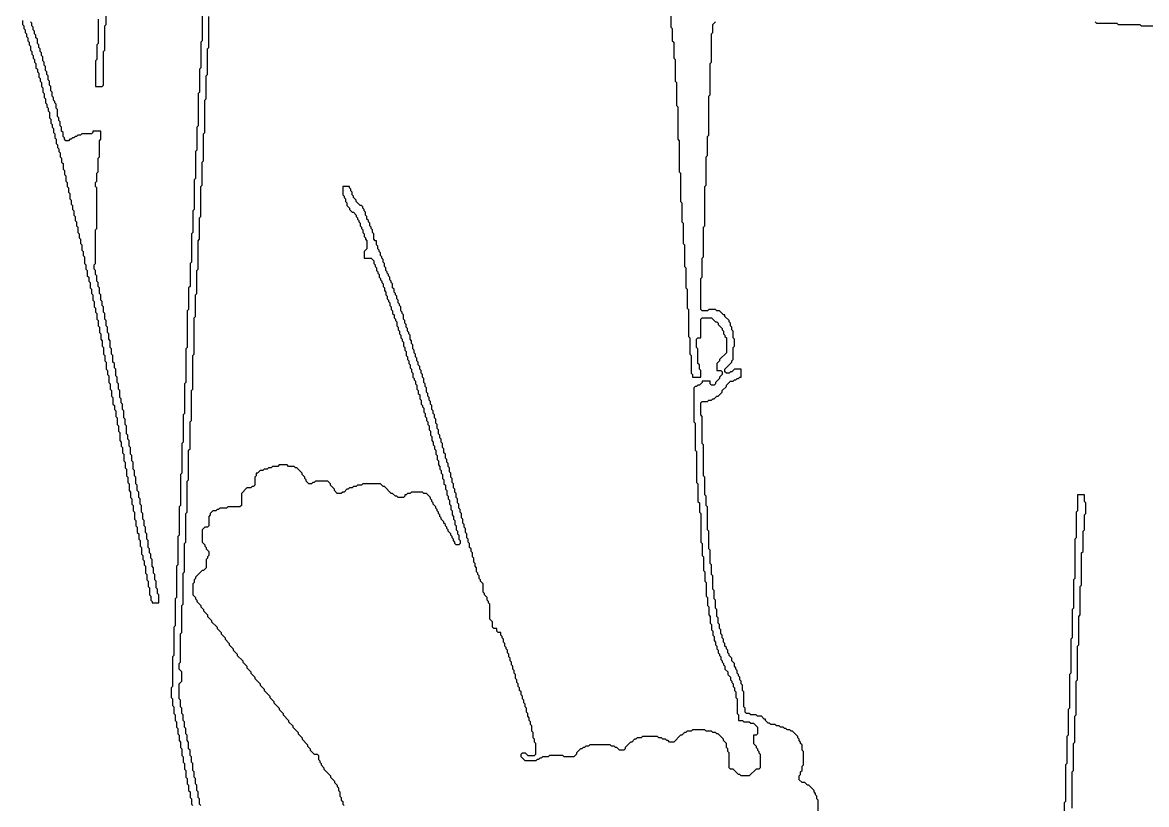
# Model space of a CAD drawing. Header units: metres. Extents: x 0 to 333, y 0 to 424.
# Drawn here: x 183 to 252.3, y 118 to 166.2 of the extents above; entities that cross this region are included whole.
import ezdxf

# ---------------------------------------------------------------- set-up
doc = ezdxf.new("R2010")
doc.units = ezdxf.units.M

msp = doc.modelspace()

# ---------------------------------------------------------------- linework, layer by layer
for points in [[(223, 167.167), (223, 165.917), (223.083, 165.833), (223.083, 165.083), (223.167, 165), (223.167, 164), (223.25, 163.917), (223.25, 162.583), (223.333, 162.5), (223.333, 161.083), (223.417, 161), (223.417, 159), (223.5, 158.917), (223.5, 157), (223.583, 156.917), (223.583, 155.167), (223.667, 155.083), (223.667, 153.917), (223.75, 153.833), (223.75, 152.583), (223.833, 152.5), (223.833, 151.167), (223.917, 151.083), (223.917, 149.833), (224, 149.75), (224, 148.583), (224.083, 148.5), (224.083, 146.833), (224.167, 146.75), (224.167, 145.75), (224.25, 145.667), (224.25, 144.583), (224.333, 144.5), (224.333, 144.333), (224.833, 144.333), (224.833, 144.75), (224.75, 144.833), (224.75, 145.083), (224.667, 145.167), (224.667, 146.083), (224.583, 146.167), (224.583, 146.667), (224.667, 146.75), (224.833, 146.75), (224.833, 147.917), (224.917, 148), (225.5, 148), (225.75, 147.75), (225.833, 147.75), (225.917, 147.667), (225.917, 147.583), (226.167, 147.333), (226.167, 147.25), (226.25, 147.167), (226.25, 147), (226.333, 146.917), (226.333, 146.833), (226.417, 146.75), (226.417, 145.833), (226, 145.417), (226, 145.333), (225.833, 145.167), (225.833, 144.75), (226.083, 144.75), (226.167, 144.667), (226.167, 144.5), (226, 144.333), (226, 144.25), (225.75, 144), (225.75, 143.917), (225.667, 143.833), (225.5, 143.833), (225.417, 143.917), (225.417, 144.083), (224.917, 144.083), (224.917, 144), (224.75, 143.833), (224.667, 143.833), (224.583, 143.75), (224.5, 143.75), (224.417, 143.667), (224.417, 141.583), (224.5, 141.5), (224.5, 139.833), (224.583, 139.75), (224.583, 137.833), (224.667, 137.75), (224.667, 136.667), (224.75, 136.583), (224.75, 136), (224.833, 135.917), (224.833, 134.167), (224.917, 134.083), (224.917, 133.333), (225, 133.25), (225, 132.417), (225.083, 132.333), (225.083, 131.75), (225.167, 131.667), (225.167, 130.833), (225.25, 130.75), (225.25, 130.25), (225.333, 130.167), (225.333, 129.667), (225.417, 129.583), (225.417, 129.167), (225.5, 129.083), (225.5, 128.75), (225.583, 128.667), (225.583, 128.417), (225.667, 128.333), (225.667, 128.083), (225.75, 128), (225.75, 127.833), (225.833, 127.75), (225.833, 127.583), (225.917, 127.5), (225.917, 127.333), (226, 127.25), (226, 127.167), (226.083, 127.083), (226.083, 126.917), (226.167, 126.833), (226.167, 126.75), (226.25, 126.667), (226.25, 126.583), (226.333, 126.5), (226.333, 126.333), (226.5, 126.167), (226.5, 126), (226.667, 125.833), (226.667, 125.667), (226.75, 125.583), (226.75, 125.5), (226.833, 125.417), (226.833, 125.25), (226.917, 125.167), (226.917, 125), (227, 124.917), (227, 124.583), (227.083, 124.5), (227.083, 123.583), (227.167, 123.5), (227.167, 123.167), (227.417, 123.167), (227.5, 123.083), (227.833, 123.083), (227.917, 123), (228.083, 123), (228.333, 122.75), (228.333, 122.333), (228.25, 122.25), (228.083, 122.25), (228.083, 121.75), (228.25, 121.583), (228.25, 121.5), (228.333, 121.417), (228.333, 121.333), (228.417, 121.25), (228.417, 121.167), (228.5, 121.083), (228.5, 120.25), (228.417, 120.167), (228.25, 120.167), (227.833, 119.75), (227.333, 119.75), (227.25, 119.833), (227.167, 119.833), (226.833, 120.167), (226.667, 120.167), (226.583, 120.25), (226.583, 121.167), (226.5, 121.25), (226.5, 121.417), (226.417, 121.5), (226.417, 121.75), (226.25, 121.917), (226.25, 122), (225.917, 122.333), (225.833, 122.333), (225.75, 122.417), (225.583, 122.417), (225.5, 122.5), (225.167, 122.5), (225.083, 122.583), (224.333, 122.583), (224.25, 122.5), (224, 122.5), (223.917, 122.417), (223.833, 122.417), (223.667, 122.25), (223.583, 122.25), (223.167, 121.833), (222.917, 121.833), (222.833, 121.917), (222.75, 121.917), (222.667, 122), (222.5, 122), (222.417, 122.083), (222.25, 122.083), (222.167, 122.167), (221.25, 122.167), (221.167, 122.083), (220.917, 122.083), (220.833, 122), (220.75, 122), (220.583, 121.833), (220.5, 121.833), (220.167, 121.5), (220.167, 121.417), (220.083, 121.333), (219.833, 121.333), (219.667, 121.5), (219.583, 121.5), (219.5, 121.583), (219.333, 121.583), (219.25, 121.667), (218, 121.667), (217.917, 121.583), (217.75, 121.583), (217.667, 121.5), (217.583, 121.5), (217.5, 121.417), (217.417, 121.417), (217.167, 121.167), (217.167, 121.083), (217, 120.917), (216.417, 120.917), (216.333, 121), (215.5, 121), (215.417, 120.917), (215.083, 120.917), (215, 120.833), (214.917, 120.833), (214.833, 120.75), (214.75, 120.75), (214.667, 120.667), (214, 120.667), (213.75, 120.917), (213.75, 121.083), (213.833, 121.167), (214, 121.167), (214.167, 121), (214.583, 121), (214.667, 121.083), (214.667, 121.75), (214.583, 121.833), (214.583, 122), (214.5, 122.083), (214.5, 122.417), (214.417, 122.5), (214.417, 122.833), (214.333, 122.917), (214.333, 123.083), (214.25, 123.167), (214.25, 123.333), (214.167, 123.417), (214.167, 123.583), (214.083, 123.667), (214.083, 123.917), (214, 124), (214, 124.167), (213.917, 124.25), (213.917, 124.417), (213.833, 124.5), (213.833, 124.667), (213.75, 124.75), (213.75, 124.917), (213.667, 125), (213.667, 125.167), (213.583, 125.25), (213.583, 125.417), (213.5, 125.5), (213.5, 125.667), (213.417, 125.75), (213.417, 126), (213.333, 126.083), (213.333, 126.25), (213.25, 126.333), (213.25, 126.5), (213.167, 126.583), (213.167, 126.75), (213.083, 126.833), (213.083, 127), (213, 127.083), (213, 127.25), (212.917, 127.333), (212.917, 127.5), (212.833, 127.583), (212.833, 127.667), (212.75, 127.75), (212.75, 127.917), (212.667, 128), (212.667, 128.167), (212.583, 128.25), (212.583, 128.333), (212.5, 128.417), (212.5, 128.583), (212.333, 128.583), (212.25, 128.667), (212.25, 128.833), (212.083, 128.833), (212, 128.917), (212, 129.25), (211.833, 129.417), (211.833, 130.333), (211.75, 130.417), (211.75, 130.5), (211.667, 130.583), (211.667, 130.75), (211.5, 130.917), (211.5, 131), (211.417, 131.083), (211.417, 131.583), (211.25, 131.75), (211.25, 131.833), (211.167, 131.917), (211.167, 132.083), (211.083, 132.167), (211.083, 132.25), (211, 132.333), (211, 132.583), (210.917, 132.667), (210.917, 132.833), (210.833, 132.917), (210.833, 133.167), (210.75, 133.25), (210.75, 133.5), (210.667, 133.583), (210.667, 133.75), (210.583, 133.833), (210.583, 134.083), (210.5, 134.167), (210.5, 134.333), (210.417, 134.417), (210.417, 134.667), (210.333, 134.75), (210.333, 135), (210.25, 135.083), (210.25, 135.25), (210.167, 135.333), (210.167, 135.583), (210.083, 135.667), (210.083, 135.917), (210, 136), (210, 136.167), (209.917, 136.25), (209.917, 136.5), (209.833, 136.583), (209.833, 136.833), (209.75, 136.917), (209.75, 137.167), (209.667, 137.25), (209.667, 137.417), (209.583, 137.5), (209.583, 137.75), (209.5, 137.833), (209.5, 138.083), (209.417, 138.167), (209.417, 138.417), (209.333, 138.5), (209.333, 138.75), (209.25, 138.833), (209.25, 139), (209.167, 139.083), (209.167, 139.25), (209.083, 139.333), (209.083, 139.583), (209, 139.667), (209, 139.917), (208.917, 140), (208.917, 140.25), (208.833, 140.333), (208.833, 140.5), (208.75, 140.583), (208.75, 140.75), (208.667, 140.833), (208.667, 141.083), (208.583, 141.167), (208.583, 141.417), (208.5, 141.5), (208.5, 141.75), (208.417, 141.833), (208.417, 142), (208.333, 142.083), (208.333, 142.25), (208.25, 142.333), (208.25, 142.583), (208.167, 142.667), (208.167, 142.833), (208.083, 142.917), (208.083, 143.083), (208, 143.167), (208, 143.333), (207.917, 143.417), (207.917, 143.667), (207.833, 143.75), (207.833, 143.917), (207.75, 144), (207.75, 144.25), (207.667, 144.333), (207.667, 144.5), (207.583, 144.583), (207.583, 144.75), (207.5, 144.833), (207.5, 145), (207.417, 145.083), (207.417, 145.25), (207.333, 145.333), (207.333, 145.5), (207.25, 145.583), (207.25, 145.75), (207.167, 145.833), (207.167, 146), (207.083, 146.083), (207.083, 146.333), (207, 146.417), (207, 146.583), (206.917, 146.667), (206.917, 146.917), (206.833, 147), (206.833, 147.083), (206.75, 147.167), (206.75, 147.333), (206.667, 147.417), (206.667, 147.583), (206.583, 147.667), (206.583, 147.833), (206.5, 147.917), (206.5, 148.167), (206.417, 148.25), (206.417, 148.333), (206.333, 148.417), (206.333, 148.667), (206.25, 148.75), (206.25, 148.833), (206.167, 148.917), (206.167, 149.083), (206.083, 149.167), (206.083, 149.333), (206, 149.417), (206, 149.5), (205.917, 149.583), (205.917, 149.75), (205.833, 149.833), (205.833, 150.083), (205.75, 150.167), (205.75, 150.25), (205.667, 150.333), (205.667, 150.5), (205.583, 150.583), (205.583, 150.667), (205.5, 150.75), (205.5, 150.833), (205.417, 150.917), (205.417, 151.083), (205.333, 151.167), (205.333, 151.333), (205.25, 151.417), (205.25, 151.583), (205.167, 151.667), (205.167, 151.75), (205.083, 151.833), (205.083, 152), (205, 152.083), (205, 152.167), (204.917, 152.25), (204.917, 152.417), (204.833, 152.5), (204.833, 152.75), (204.75, 152.75), (204.667, 152.833), (204.667, 153.167), (204.583, 153.25), (204.583, 153.417), (204.5, 153.5), (204.5, 153.583), (204.417, 153.667), (204.417, 153.833), (204.333, 153.917), (204.333, 154), (204.25, 154.083), (204.25, 154.25), (204.167, 154.333), (204.167, 154.5), (204.083, 154.583), (204.083, 154.667), (204, 154.75), (204, 154.833), (203.917, 154.917), (203.833, 154.917), (203.583, 155.167), (203.583, 155.25), (203.417, 155.417), (203.417, 155.5), (203.333, 155.583), (203.333, 155.75), (203.25, 155.833), (203.25, 155.917), (203.167, 156), (203.167, 156.083), (202.75, 156.083), (202.75, 155.583), (202.833, 155.5), (202.833, 155.417), (202.917, 155.333), (202.917, 155.167), (203, 155.083), (203, 154.917), (203.167, 154.75), (203.167, 154.667), (203.333, 154.5), (203.417, 154.5), (203.583, 154.333), (203.583, 154.25), (203.667, 154.167), (203.667, 154.083), (203.75, 154), (203.75, 153.917), (203.833, 153.833), (203.833, 153.667), (203.917, 153.583), (203.917, 153.5), (204, 153.417), (204, 153.25), (204.083, 153.167), (204.083, 153), (204.167, 152.917), (204.167, 152.833), (204.25, 152.75), (204.25, 152.25), (204.083, 152.083), (204.083, 151.667), (204.5, 151.667), (204.667, 151.5), (204.667, 151.333), (204.75, 151.25), (204.75, 151.167), (204.833, 151.083), (204.833, 150.917), (204.917, 150.833), (204.917, 150.75), (205, 150.667), (205, 150.5), (205.083, 150.417), (205.083, 150.333), (205.167, 150.25), (205.167, 150.167), (205.25, 150.083), (205.25, 149.917), (205.333, 149.833), (205.333, 149.667), (205.417, 149.583), (205.417, 149.417), (205.5, 149.333), (205.5, 149.167), (205.583, 149.083), (205.583, 149), (205.667, 148.917), (205.667, 148.75), (205.75, 148.667), (205.75, 148.5), (205.833, 148.417), (205.833, 148.25), (205.917, 148.167), (205.917, 148), (206, 147.917), (206, 147.833), (206.083, 147.75), (206.083, 147.5), (206.167, 147.417), (206.167, 147.25), (206.25, 147.167), (206.25, 147), (206.333, 146.917), (206.333, 146.75), (206.417, 146.667), (206.417, 146.583), (206.5, 146.5), (206.5, 146.25), (206.583, 146.167), (206.583, 146), (206.667, 145.917), (206.667, 145.667), (206.75, 145.583), (206.75, 145.417), (206.833, 145.333), (206.833, 145.167), (206.917, 145.083), (206.917, 144.917), (207, 144.833), (207, 144.667), (207.083, 144.583), (207.083, 144.333), (207.167, 144.25), (207.167, 144.167), (207.25, 144.083), (207.25, 143.917), (207.333, 143.833), (207.333, 143.583), (207.417, 143.5), (207.417, 143.333), (207.5, 143.25), (207.5, 143), (207.583, 142.917), (207.583, 142.667), (207.667, 142.583), (207.667, 142.5), (207.75, 142.417), (207.75, 142.167), (207.833, 142.083), (207.833, 141.917), (207.917, 141.833), (207.917, 141.667), (208, 141.583), (208, 141.417), (208.083, 141.333), (208.083, 141.083), (208.167, 141), (208.167, 140.75), (208.25, 140.667), (208.25, 140.417), (208.333, 140.333), (208.333, 140.167), (208.417, 140.083), (208.417, 139.917), (208.5, 139.833), (208.5, 139.583), (208.583, 139.5), (208.583, 139.25), (208.667, 139.167), (208.667, 138.917), (208.75, 138.833), (208.75, 138.667), (208.833, 138.583), (208.833, 138.417), (208.917, 138.333), (208.917, 138.083), (209, 138), (209, 137.75), (209.083, 137.667), (209.083, 137.417), (209.167, 137.333), (209.167, 137.083), (209.25, 137), (209.25, 136.833), (209.333, 136.75), (209.333, 136.5), (209.417, 136.417), (209.417, 136.167), (209.5, 136.083), (209.5, 135.833), (209.583, 135.75), (209.583, 135.583), (209.667, 135.5), (209.667, 135.25), (209.75, 135.167), (209.75, 134.917), (209.833, 134.833), (209.833, 134.667), (209.917, 134.583), (209.917, 134.333), (210, 134.25), (210, 134.083), (209.917, 134), (209.75, 134), (209.667, 134.083), (209.667, 134.167), (209.583, 134.25), (209.583, 134.333), (209.5, 134.417), (209.5, 134.5), (209.417, 134.583), (209.417, 134.667), (209.25, 134.833), (209.25, 134.917), (209.167, 135), (209.167, 135.083), (209.083, 135.167), (209.083, 135.25), (209, 135.333), (209, 135.417), (208.833, 135.583), (208.833, 135.667), (208.75, 135.75), (208.75, 135.833), (208.667, 135.917), (208.667, 136), (208.583, 136.083), (208.583, 136.167), (208.5, 136.25), (208.5, 136.333), (208.333, 136.5), (208.333, 136.583), (208.25, 136.667), (208.25, 136.75), (208.167, 136.833), (208.167, 136.917), (207.917, 137.167), (207.75, 137.167), (207.667, 137.25), (207, 137.25), (206.917, 137.167), (206.75, 137.167), (206.667, 137.083), (206.583, 137.083), (206.583, 137), (206.5, 136.917), (206.167, 136.917), (206.083, 137), (206, 137), (205.833, 137.167), (205.75, 137.167), (205.333, 137.583), (205.25, 137.583), (205.083, 137.75), (204, 137.75), (203.917, 137.667), (203.667, 137.667), (203.583, 137.583), (203.417, 137.583), (203.333, 137.5), (203.167, 137.5), (203.083, 137.417), (203, 137.417), (202.833, 137.25), (202.75, 137.25), (202.667, 137.167), (202.417, 137.167), (202.25, 137.333), (202.25, 137.417), (202, 137.667), (202, 137.75), (201.833, 137.917), (201.083, 137.917), (201, 137.833), (200.917, 137.833), (200.833, 137.75), (200.667, 137.75), (200.5, 137.917), (200.5, 138), (200.417, 138.083), (200.417, 138.167), (200.25, 138.333), (200.25, 138.417), (199.917, 138.75), (199.833, 138.75), (199.75, 138.833), (199.417, 138.833), (199.333, 138.917), (198.833, 138.917), (198.75, 138.833), (198.417, 138.833), (198.333, 138.75), (198.167, 138.75), (198.083, 138.667), (197.917, 138.667), (197.833, 138.583), (197.667, 138.583), (197.5, 138.417), (197.417, 138.417), (197.417, 138.25), (197.333, 138.167), (197.333, 137.667), (197.25, 137.583), (197.167, 137.583), (197.083, 137.5), (196.833, 137.5), (196.5, 137.167), (196.5, 136.417), (196.417, 136.333), (195.667, 136.333), (195.583, 136.25), (195.167, 136.25), (195.083, 136.167), (195, 136.167), (194.917, 136.083), (194.75, 136.083), (194.583, 135.917), (194.583, 135.833), (194.5, 135.75), (194.5, 135.167), (194.417, 135.083), (194.25, 135.083), (194.083, 134.917), (194.083, 134.167), (194.25, 134), (194.25, 133.917), (194.333, 133.833), (194.333, 133.75), (194.5, 133.583), (194.5, 133.333), (194.417, 133.25), (194.417, 133.167), (194.333, 133.083), (194.333, 132.583), (194.167, 132.417), (194.083, 132.417), (193.667, 132), (193.667, 131.917), (193.583, 131.833), (193.583, 131.667), (193.5, 131.583), (193.5, 130.917), (193.667, 130.75), (193.667, 130.667), (193.75, 130.583), (193.75, 130.5), (194, 130.25), (194, 130.167), (194.167, 130), (194.167, 129.917), (194.417, 129.667), (194.417, 129.583), (194.667, 129.333), (194.667, 129.25), (195, 128.917), (195, 128.833), (195.25, 128.583), (195.25, 128.5), (195.5, 128.25), (195.5, 128.167), (195.75, 127.917), (195.75, 127.833), (196, 127.583), (196, 127.5), (196.25, 127.25), (196.25, 127.167), (196.583, 126.833), (196.583, 126.75), (196.833, 126.5), (196.833, 126.417), (197.083, 126.167), (197.083, 126.083), (197.333, 125.833), (197.333, 125.75), (197.667, 125.417), (197.667, 125.333), (197.917, 125.083), (197.917, 125), (198.25, 124.667), (198.25, 124.583), (198.5, 124.333), (198.5, 124.25), (198.833, 123.917), (198.833, 123.833), (199.083, 123.583), (199.083, 123.5), (199.417, 123.167), (199.417, 123.083), (199.667, 122.833), (199.667, 122.75), (200, 122.417), (200, 122.333), (200.25, 122.083), (200.25, 122), (200.583, 121.667), (200.583, 121.583), (200.75, 121.417), (200.75, 121.333), (201, 121.083), (201.167, 121.083), (201.25, 121), (201.25, 120.75), (201.333, 120.667), (201.333, 120.583), (201.417, 120.5), (201.417, 120.417), (201.583, 120.25), (201.583, 120.167), (202, 119.75), (202, 119.667), (202.25, 119.417), (202.25, 119.333), (202.417, 119.167), (202.417, 119.083), (202.5, 119), (202.5, 118.833), (202.583, 118.75), (202.583, 118.5), (202.667, 118.417), (202.667, 118.25), (202.75, 118.167), (202.75, 118), (202.833, 117.917)], [(187.667, 166.417), (187.667, 164.917), (187.583, 164.833), (187.583, 163.917), (187.5, 163.833), (187.5, 162.25), (187.917, 162.25), (188, 162.333), (188, 164.417), (188.083, 164.5), (188.083, 166), (188.167, 166.083), (188.167, 166.833)], [(194.083, 167), (194.083, 165.083), (194, 165), (194, 163.417), (193.917, 163.333), (193.917, 161.917), (193.833, 161.833), (193.833, 159.833), (193.75, 159.75), (193.75, 158.333), (193.667, 158.25), (193.667, 156.583), (193.583, 156.5), (193.583, 154.667), (193.5, 154.583), (193.5, 153.25), (193.417, 153.167), (193.417, 151.417), (193.333, 151.333), (193.333, 149.917), (193.25, 149.833), (193.25, 148.5), (193.167, 148.417), (193.167, 146.167), (193.083, 146.083), (193.083, 144), (193, 143.917), (193, 142.083), (192.917, 142), (192.917, 140.333), (192.833, 140.25), (192.833, 138.417), (192.75, 138.333), (192.75, 136.417), (192.667, 136.333), (192.667, 134.583), (192.583, 134.5), (192.583, 132.75), (192.5, 132.667), (192.5, 130.75), (192.417, 130.667), (192.417, 129), (192.333, 128.917), (192.333, 127.167), (192.25, 127.083), (192.25, 125.25), (192.167, 125.167), (192.167, 124.583), (192.25, 124.5), (192.25, 124.083), (192.333, 124), (192.333, 123.583), (192.417, 123.5), (192.417, 123.167), (192.5, 123.083), (192.5, 122.75), (192.583, 122.667), (192.583, 122.333), (192.667, 122.25), (192.667, 121.917), (192.75, 121.833), (192.75, 121.5), (192.833, 121.417), (192.833, 121), (192.917, 120.917), (192.917, 120.583), (193, 120.5), (193, 120.167), (193.083, 120.083), (193.083, 119.667), (193.167, 119.583), (193.167, 119.25), (193.25, 119.167), (193.25, 118.833), (193.333, 118.75), (193.333, 118.417), (193.417, 118.333), (193.417, 118), (193.5, 117.917)], [(194, 117.917), (193.917, 118), (193.917, 118.333), (193.833, 118.417), (193.833, 118.75), (193.75, 118.833), (193.75, 119.167), (193.667, 119.25), (193.667, 119.583), (193.583, 119.667), (193.583, 120), (193.5, 120.083), (193.5, 120.5), (193.417, 120.583), (193.417, 120.917), (193.333, 121), (193.333, 121.333), (193.25, 121.417), (193.25, 121.833), (193.167, 121.917), (193.167, 122.25), (193.083, 122.333), (193.083, 122.667), (193, 122.75), (193, 123.083), (192.917, 123.167), (192.917, 123.5), (192.833, 123.583), (192.833, 123.917), (192.75, 124), (192.75, 124.417), (192.667, 124.5), (192.667, 125.417), (192.833, 125.583), (192.833, 126.167), (192.667, 126.333), (192.667, 126.667), (192.75, 126.75), (192.75, 128.5), (192.833, 128.583), (192.833, 130.25), (192.917, 130.333), (192.917, 132.25), (193, 132.333), (193, 134.083), (193.083, 134.167), (193.083, 135.917), (193.167, 136), (193.167, 137.917), (193.25, 138), (193.25, 139.833), (193.333, 139.917), (193.333, 141.583), (193.417, 141.667), (193.417, 143.5), (193.5, 143.583), (193.5, 145.667), (193.583, 145.75), (193.583, 148), (193.667, 148.083), (193.667, 149.417), (193.75, 149.5), (193.75, 150.917), (193.833, 151), (193.833, 152.75), (193.917, 152.833), (193.917, 154.167), (194, 154.25), (194, 156.083), (194.083, 156.167), (194.083, 157.583), (194.167, 157.667), (194.167, 159.333), (194.25, 159.417), (194.25, 161.417), (194.333, 161.5), (194.333, 162.917), (194.417, 163), (194.417, 164.583), (194.5, 164.667), (194.5, 166.583)], [(183, 166.333), (183, 166.083), (183.083, 166), (183.083, 165.833), (183.167, 165.75), (183.167, 165.583), (183.25, 165.5), (183.25, 165.333), (183.333, 165.25), (183.333, 165.083), (183.417, 165), (183.417, 164.833), (183.5, 164.75), (183.5, 164.5), (183.583, 164.417), (183.583, 164.25), (183.667, 164.167), (183.667, 164), (183.75, 163.917), (183.75, 163.75), (183.833, 163.667), (183.833, 163.417), (183.917, 163.333), (183.917, 163.167), (184, 163.083), (184, 162.833), (184.083, 162.75), (184.083, 162.583), (184.167, 162.5), (184.167, 162.25), (184.25, 162.167), (184.25, 161.917), (184.333, 161.833), (184.333, 161.583), (184.417, 161.5), (184.417, 161.25), (184.5, 161.167), (184.5, 161), (184.583, 160.917), (184.583, 160.75), (184.667, 160.667), (184.667, 160.333), (184.75, 160.25), (184.75, 160), (184.833, 159.917), (184.833, 159.75), (184.917, 159.667), (184.917, 159.417), (185, 159.333), (185, 159.083), (185.083, 159), (185.083, 158.75), (185.167, 158.667), (185.167, 158.5), (185.25, 158.417), (185.25, 158.25), (185.333, 158.167), (185.333, 157.917), (185.417, 157.833), (185.417, 157.583), (185.5, 157.5), (185.5, 157.167), (185.583, 157.083), (185.583, 156.833), (185.667, 156.75), (185.667, 156.417), (185.75, 156.333), (185.75, 156.083), (185.833, 156), (185.833, 155.75), (185.917, 155.667), (185.917, 155.333), (186, 155.25), (186, 155), (186.083, 154.917), (186.083, 154.667), (186.167, 154.583), (186.167, 154.333), (186.25, 154.25), (186.25, 154), (186.333, 153.917), (186.333, 153.667), (186.417, 153.583), (186.417, 153.25), (186.5, 153.167), (186.5, 152.917), (186.583, 152.833), (186.583, 152.583), (186.667, 152.5), (186.667, 152.167), (186.75, 152.083), (186.75, 151.833), (186.833, 151.75), (186.833, 151.333), (186.917, 151.25), (186.917, 151), (187, 150.917), (187, 150.583), (187.083, 150.5), (187.083, 150.25), (187.167, 150.167), (187.167, 149.833), (187.25, 149.75), (187.25, 149.5), (187.333, 149.417), (187.333, 149.083), (187.417, 149), (187.417, 148.667), (187.5, 148.583), (187.5, 148.333), (187.583, 148.25), (187.583, 147.917), (187.667, 147.833), (187.667, 147.5), (187.75, 147.417), (187.75, 147.083), (187.833, 147), (187.833, 146.667), (187.917, 146.583), (187.917, 146.25), (188, 146.167), (188, 145.75), (188.083, 145.667), (188.083, 145.333), (188.167, 145.25), (188.167, 144.833), (188.25, 144.75), (188.25, 144.5), (188.333, 144.417), (188.333, 144), (188.417, 143.917), (188.417, 143.583), (188.5, 143.5), (188.5, 143.167), (188.583, 143.083), (188.583, 142.667), (188.667, 142.583), (188.667, 142.333), (188.75, 142.25), (188.75, 141.917), (188.833, 141.833), (188.833, 141.417), (188.917, 141.333), (188.917, 141), (189, 140.917), (189, 140.417), (189.083, 140.333), (189.083, 140.083), (189.167, 140), (189.167, 139.667), (189.25, 139.583), (189.25, 139.167), (189.333, 139.083), (189.333, 138.75), (189.417, 138.667), (189.417, 138.25), (189.5, 138.167), (189.5, 137.833), (189.583, 137.75), (189.583, 137.333), (189.667, 137.25), (189.667, 136.917), (189.75, 136.833), (189.75, 136.5), (189.833, 136.417), (189.833, 136.083), (189.917, 136), (189.917, 135.583), (190, 135.5), (190, 135.167), (190.083, 135.083), (190.083, 134.75), (190.167, 134.667), (190.167, 134.333), (190.25, 134.25), (190.25, 133.917), (190.333, 133.833), (190.333, 133.417), (190.417, 133.333), (190.417, 133.083), (190.5, 133), (190.5, 132.75), (190.583, 132.667), (190.583, 132.25), (190.667, 132.167), (190.667, 131.833), (190.75, 131.75), (190.75, 131.417), (190.833, 131.333), (190.833, 130.917), (190.917, 130.833), (190.917, 130.583), (191, 130.5), (191, 130.417), (191.417, 130.417), (191.417, 130.917), (191.333, 131), (191.333, 131.25), (191.25, 131.333), (191.25, 131.75), (191.167, 131.833), (191.167, 132.167), (191.083, 132.25), (191.083, 132.583), (191, 132.667), (191, 133.083), (190.917, 133.167), (190.917, 133.417), (190.833, 133.5), (190.833, 133.75), (190.75, 133.833), (190.75, 134.25), (190.667, 134.333), (190.667, 134.667), (190.583, 134.75), (190.583, 135.083), (190.5, 135.167), (190.5, 135.5), (190.417, 135.583), (190.417, 135.917), (190.333, 136), (190.333, 136.417), (190.25, 136.5), (190.25, 136.833), (190.167, 136.917), (190.167, 137.25), (190.083, 137.333), (190.083, 137.667), (190, 137.75), (190, 138.167), (189.917, 138.25), (189.917, 138.583), (189.833, 138.667), (189.833, 139.083), (189.75, 139.167), (189.75, 139.5), (189.667, 139.583), (189.667, 140), (189.583, 140.083), (189.583, 140.417), (189.5, 140.5), (189.5, 140.75), (189.417, 140.833), (189.417, 141.333), (189.333, 141.417), (189.333, 141.75), (189.25, 141.833), (189.25, 142.25), (189.167, 142.333), (189.167, 142.667), (189.083, 142.75), (189.083, 143), (189, 143.083), (189, 143.5), (188.917, 143.583), (188.917, 143.917), (188.833, 144), (188.833, 144.333), (188.75, 144.417), (188.75, 144.833), (188.667, 144.917), (188.667, 145.167), (188.583, 145.25), (188.583, 145.667), (188.5, 145.75), (188.5, 146.083), (188.417, 146.167), (188.417, 146.583), (188.333, 146.667), (188.333, 147), (188.25, 147.083), (188.25, 147.417), (188.167, 147.5), (188.167, 147.833), (188.083, 147.917), (188.083, 148.25), (188, 148.333), (188, 148.667), (187.917, 148.75), (187.917, 149), (187.833, 149.083), (187.833, 149.417), (187.75, 149.5), (187.75, 149.833), (187.667, 149.917), (187.667, 150.167), (187.583, 150.25), (187.583, 150.583), (187.5, 150.667), (187.5, 150.917), (187.417, 151), (187.417, 151.25), (187.5, 151.333), (187.5, 153.417), (187.583, 153.5), (187.583, 156), (187.5, 156.083), (187.5, 156.333), (187.583, 156.417), (187.583, 156.917), (187.667, 157), (187.667, 157.833), (187.75, 157.917), (187.75, 158.917), (187.833, 159), (187.833, 159.5), (187.333, 159.5), (187.333, 159.417), (187.25, 159.333), (186.667, 159.333), (186.583, 159.25), (186.417, 159.25), (186.333, 159.167), (186.25, 159.167), (186.167, 159.083), (186.083, 159.083), (186, 159), (185.917, 159), (185.833, 158.917), (185.667, 158.917), (185.583, 159), (185.583, 159.083), (185.5, 159.167), (185.5, 159.417), (185.417, 159.5), (185.417, 159.75), (185.333, 159.833), (185.333, 160.083), (185.25, 160.167), (185.25, 160.333), (185.167, 160.417), (185.167, 160.833), (185.083, 160.917), (185.083, 161.167), (185, 161.25), (185, 161.333), (184.917, 161.417), (184.917, 161.583), (184.833, 161.667), (184.833, 161.917), (184.75, 162), (184.75, 162.25), (184.667, 162.333), (184.667, 162.583), (184.583, 162.667), (184.583, 162.917), (184.5, 163), (184.5, 163.167), (184.417, 163.25), (184.417, 163.5), (184.333, 163.583), (184.333, 163.75), (184.25, 163.833), (184.25, 164.083), (184.167, 164.167), (184.167, 164.333), (184.083, 164.417), (184.083, 164.583), (184, 164.667), (184, 164.833), (183.917, 164.917), (183.917, 165.167), (183.833, 165.25), (183.833, 165.417), (183.75, 165.5), (183.75, 165.667), (183.667, 165.75), (183.667, 165.917), (183.583, 166), (183.583, 166.167), (183.5, 166.25)], [(232.083, 117.5), (232.083, 118.25), (232, 118.333), (232, 118.5), (231.917, 118.583), (231.917, 118.667), (231.833, 118.75), (231.833, 118.833), (231.5, 119.167), (231.417, 119.167), (231.25, 119.333), (231.083, 119.333), (230.917, 119.5), (230.917, 119.75), (231, 119.833), (231, 120), (231.083, 120.083), (231.083, 120.333), (231.167, 120.417), (231.167, 121.25), (231.083, 121.333), (231.083, 121.667), (231, 121.75), (231, 121.833), (230.917, 121.917), (230.917, 122), (230.833, 122.083), (230.833, 122.167), (230.5, 122.5), (230.417, 122.5), (230.333, 122.583), (230.167, 122.583), (230.083, 122.667), (230, 122.667), (229.917, 122.75), (229.75, 122.75), (229.667, 122.833), (229.5, 122.833), (229.417, 122.917), (229.167, 122.917), (229.083, 123), (229, 123), (228.833, 123.167), (228.833, 123.25), (228.75, 123.25), (228.583, 123.417), (228.333, 123.417), (228.25, 123.5), (227.917, 123.5), (227.833, 123.583), (227.667, 123.583), (227.583, 123.667), (227.583, 123.917), (227.5, 124), (227.5, 124.917), (227.417, 125), (227.417, 125.333), (227.333, 125.417), (227.333, 125.583), (227.25, 125.667), (227.25, 125.833), (227.167, 125.917), (227.167, 126), (227.083, 126.083), (227.083, 126.25), (227, 126.333), (227, 126.417), (226.917, 126.5), (226.917, 126.667), (226.75, 126.833), (226.75, 127), (226.583, 127.167), (226.583, 127.25), (226.5, 127.333), (226.5, 127.5), (226.417, 127.583), (226.417, 127.667), (226.333, 127.75), (226.333, 127.917), (226.25, 128), (226.25, 128.167), (226.167, 128.25), (226.167, 128.417), (226.083, 128.5), (226.083, 128.75), (226, 128.833), (226, 129.083), (225.917, 129.167), (225.917, 129.5), (225.833, 129.583), (225.833, 130), (225.75, 130.083), (225.75, 130.583), (225.667, 130.667), (225.667, 131.167), (225.583, 131.25), (225.583, 132.083), (225.5, 132.167), (225.5, 132.75), (225.417, 132.833), (225.417, 133.667), (225.333, 133.75), (225.333, 134.833), (225.25, 134.917), (225.25, 136.333), (225.167, 136.417), (225.167, 137), (225.083, 137.083), (225.083, 138.167), (225, 138.25), (225, 140.167), (224.917, 140.25), (224.917, 141.917), (224.833, 142), (224.833, 142.75), (224.917, 142.833), (225.25, 142.833), (225.333, 142.917), (225.5, 142.917), (225.583, 143), (225.667, 143), (225.833, 143.167), (225.917, 143.167), (226.167, 143.417), (226.167, 143.5), (226.417, 143.75), (226.417, 143.833), (226.667, 144.083), (226.833, 144.083), (226.917, 144.167), (227, 144.167), (227.083, 144.25), (227.167, 144.25), (227.25, 144.333), (227.333, 144.333), (227.333, 144.833), (226.917, 144.833), (226.75, 144.667), (226.667, 144.667), (226.583, 144.583), (226.417, 144.583), (226.333, 144.667), (226.333, 144.833), (226.75, 145.25), (226.75, 145.333), (226.833, 145.417), (226.833, 146.167), (226.917, 146.25), (226.917, 146.667), (226.833, 146.75), (226.833, 147.167), (226.75, 147.25), (226.75, 147.417), (226.667, 147.5), (226.667, 147.667), (226.583, 147.75), (226.583, 147.833), (226.333, 148.083), (226.333, 148.167), (226.25, 148.167), (226, 148.417), (225.833, 148.417), (225.75, 148.5), (225.333, 148.5), (225.25, 148.417), (224.917, 148.417), (224.833, 148.5), (224.833, 150.417), (224.917, 150.5), (224.917, 151.667), (225, 151.75), (225, 153.583), (225.083, 153.667), (225.083, 156.083), (225.167, 156.167), (225.167, 157.917), (225.25, 158), (225.25, 159.167), (225.333, 159.25), (225.333, 161.667), (225.417, 161.75), (225.417, 163.667), (225.5, 163.75), (225.5, 165.5), (225.583, 165.583), (225.583, 166.083), (225.75, 166.25)], [(249.167, 166.25), (249.25, 166.167), (250.5, 166.167), (250.583, 166.083), (251.917, 166.083), (252, 166), (253.167, 166)], [(247.75, 117.75), (247.75, 120), (247.833, 120.083), (247.833, 121.75), (247.917, 121.833), (247.917, 123.417), (248, 123.5), (248, 125.583), (248.083, 125.667), (248.083, 127.75), (248.167, 127.833), (248.167, 129.583), (248.25, 129.667), (248.25, 131.417), (248.333, 131.5), (248.333, 133.5), (248.417, 133.583), (248.417, 134.833), (248.5, 134.917), (248.5, 135.833), (248.583, 135.917), (248.583, 136.583), (248.5, 136.667), (248.5, 137.083), (248.083, 137.083), (248.083, 136.083), (248, 136), (248, 134.417), (247.917, 134.333), (247.917, 131.917), (247.833, 131.833), (247.833, 130.083), (247.75, 130), (247.75, 128.25), (247.667, 128.167), (247.667, 126.083), (247.583, 126), (247.583, 123.917), (247.5, 123.833), (247.5, 122.25), (247.417, 122.167), (247.417, 120.5), (247.333, 120.417), (247.333, 118.167), (247.25, 118.083), (247.25, 115.917)]]:
    msp.add_lwpolyline(points)

doc.saveas('drawing.dxf')
